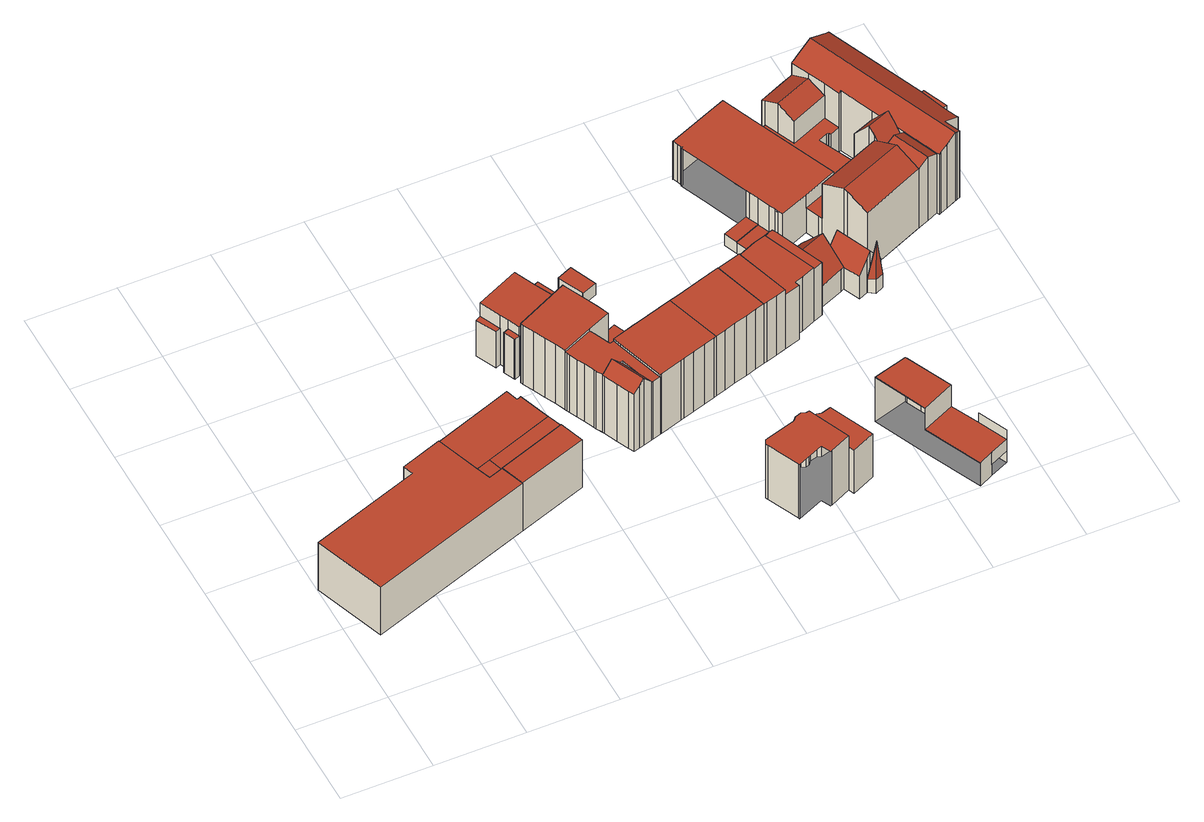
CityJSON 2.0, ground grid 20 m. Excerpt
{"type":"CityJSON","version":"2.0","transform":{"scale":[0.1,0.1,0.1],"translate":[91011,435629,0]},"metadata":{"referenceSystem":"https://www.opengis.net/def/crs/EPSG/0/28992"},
"CityObjects":{
"building1":{"type":"Building","attributes":{"TerrainHeight":3.39,"bron_tex":"UltraCAM-X 10cm juni 2008","voll_tex":"complete","bron_geo":"Lidar 15-30 punten - nov. 2008","status":"1"},"geometry":[{"type":"MultiSurface","lod":"2","boundaries":[[[0,1,2,3]],[[4,5,6,7]],[[8,9,5,4]],[[10,11,12,13,14,15,16]],[[17,18,19,20,21,22,23,24,25]],[[26,27,28,29,30,31,32,33,34]],[[11,10,31,35]],[[10,16,32,31]],[[16,15,33,32]],[[15,14,34,33]],[[14,13,36,34]],[[20,19,29,28]],[[19,18,30,29]],[[18,17,35,30]],[[17,25,12,11]],[[25,24,9,8]],[[24,23,5,9]],[[22,21,27,37]],[[21,20,28,27]],[[0,3,6,5]],[[3,2,26,38]],[[2,1,37,26]],[[1,0,23,22]],[[4,7,13,39]],[[7,6,38,36]],[[8,4,39,12]]],"semantics":{"surfaces":[{"type":"RoofSurface"},{"type":"GroundSurface"},{"type":"WallSurface"}],"values":[0,0,0,0,0,1,2,2,2,2,2,2,2,2,2,2,2,2,2,2,2,2,2,2,2,2]}}]},
"building2":{"type":"Building","attributes":{"TerrainHeight":3.35,"bron_tex":"UltraCAM-X 10cm juni 2008","voll_tex":"complete","bron_geo":"Lidar 15-30 punten - nov. 2008","status":"1"},"geometry":[{"type":"MultiSurface","lod":"2","boundaries":[[[40,41,42,43,44,45,46]],[[47,48,49,50]],[[51,52,53,54,55]],[[56,57,58,59,60,61,62,63,64,65]],[[51,55,63,62]],[[54,53,60,66]],[[53,52,61,60]],[[52,51,62,61]],[[50,49,65,64]],[[49,48,56,65]],[[40,46,58,57]],[[46,45,59,58]],[[45,44,66,59]],[[44,43,55,54]],[[43,42,64,63]],[[42,41,47,50]]],"semantics":{"surfaces":[{"type":"RoofSurface"},{"type":"GroundSurface"},{"type":"WallSurface"}],"values":[0,0,0,1,2,2,2,2,2,2,2,2,2,2,2,2]}}]},
"building3":{"type":"Building","attributes":{"TerrainHeight":2.46,"bron_tex":"UltraCAM-X 10cm juni 2008","voll_tex":"complete","bron_geo":"Lidar 15-30 punten - nov. 2008","status":"1"},"geometry":[{"type":"MultiSurface","lod":"2","boundaries":[[[67,68,69,70]],[[71,72,73,74,75,76,77,78,79,80,81,82]],[[83,84,85,86,87,88,89,90]],[[90,89,91,92]],[[93,94,95,96,97,98,99,100,101,102,103,104,105,106,107,108,109]],[[110,111,112,113,114,115,116,117,118,119,120,121,122,123,124,125,126,127,128,129,130,131,132,133,134,135,136,137,138,139]],[[67,70,135,134]],[[70,69,136,135]],[[69,68,137,136]],[[140,90,141]],[[89,88,116,142]],[[88,87,117,116]],[[87,86,118,117]],[[86,85,119,118]],[[85,84,120,119]],[[84,83,143,120]],[[90,144,141]],[[145,91,108]],[[91,89,142,146]],[[98,97,110,139]],[[97,96,111,110]],[[96,95,112,111]],[[93,109,115,114]],[[109,108,146,115]],[[145,107,92]],[[107,144,92]],[[140,106,83]],[[106,105,121,143]],[[105,104,122,121]],[[104,103,123,122]],[[103,102,124,123]],[[102,101,125,124]],[[101,100,126,125]],[[100,99,147,126]],[[71,82,132,131]],[[82,81,133,132]],[[81,80,134,133]],[[80,79,68,67]],[[79,78,138,137]],[[78,77,139,138]],[[77,76,99,98]],[[76,75,127,147]],[[75,74,128,127]],[[74,73,129,128]],[[73,72,130,129]],[[72,71,131,130]]],"semantics":{"surfaces":[{"type":"RoofSurface"},{"type":"GroundSurface"},{"type":"WallSurface"}],"values":[0,0,0,0,0,1,2,2,2,2,2,2,2,2,2,2,2,2,2,2,2,2,2,2,2,2,2,2,2,2,2,2,2,2,2,2,2,2,2,2,2,2,2,2,2,2]}}]},
"building4":{"type":"Building","attributes":{"TerrainHeight":2.68,"bron_tex":"UltraCAM-X 10cm juni 2008","voll_tex":"complete","bron_geo":"Lidar 15-30 punten - nov. 2008","status":"1"},"geometry":[{"type":"MultiSurface","lod":"2","boundaries":[[[148,149,150,151,152,153,154,155,156,157,158,159,160]],[[161,162,163,164,165,166,167,168,114,113,112,169,170]],[[148,160,169,112]],[[160,159,170,169]],[[159,158,161,170]],[[157,156,163,162]],[[156,155,164,163]],[[155,154,165,164]],[[154,153,166,165]],[[153,152,167,166]],[[152,151,168,167]],[[151,150,114,168]],[[150,149,94,93]],[[149,148,95,94]]],"semantics":{"surfaces":[{"type":"RoofSurface"},{"type":"GroundSurface"},{"type":"WallSurface"}],"values":[0,1,2,2,2,2,2,2,2,2,2,2,2,2]}}]},
"building5":{"type":"Building","attributes":{"TerrainHeight":2.57,"bron_tex":"UltraCAM-X 10cm juni 2008","voll_tex":"complete","bron_geo":"Lidar 15-30 punten - nov. 2008","status":"1"},"geometry":[{"type":"MultiSurface","lod":"2","boundaries":[[[171,172,173,174]],[[175,176,177,178]],[[171,174,175,178]],[[174,173,176,175]],[[173,172,177,176]],[[172,171,178,177]]],"semantics":{"surfaces":[{"type":"RoofSurface"},{"type":"GroundSurface"},{"type":"WallSurface"}],"values":[0,1,2,2,2,2]}}]},
"building6":{"type":"Building","attributes":{"TerrainHeight":2.43,"bron_tex":"UltraCAM-X 10cm juni 2008","voll_tex":"complete","bron_geo":"Lidar 15-30 punten - nov. 2008","status":"1"},"geometry":[{"type":"MultiSurface","lod":"2","boundaries":[[[179,180,181,182,183]],[[184,185,186,187,188]],[[179,183,184,188]],[[183,182,185,184]],[[182,181,186,185]],[[181,180,187,186]],[[180,179,188,187]]],"semantics":{"surfaces":[{"type":"RoofSurface"},{"type":"GroundSurface"},{"type":"WallSurface"}],"values":[0,1,2,2,2,2,2]}}]},
"building7":{"type":"Building","attributes":{"TerrainHeight":3.46,"bron_tex":"UltraCAM-X 10cm juni 2008","voll_tex":"complete","bron_geo":"Lidar 15-30 punten - nov. 2008","status":"1"},"geometry":[{"type":"MultiSurface","lod":"2","boundaries":[[[189,190,191,192,193,194,195,196]],[[197,198,199,200,201,202,203,204,205,206,207,208,209,210,211]],[[212,213,214,215,216,217,218,219,220,221,222,223,224,225,226,227,228,229,230,231,232]],[[189,196,217,216]],[[196,195,218,217]],[[195,194,219,218]],[[194,193,220,219]],[[192,191,222,221]],[[191,190,223,222]],[[205,204,231,230]],[[204,203,232,231]],[[203,202,212,232]],[[202,201,213,212]],[[201,200,214,213]],[[200,199,215,214]],[[199,198,216,215]],[[198,197,190,189]],[[197,211,224,223]],[[208,207,228,227]],[[207,206,229,228]],[[206,205,230,229]]],"semantics":{"surfaces":[{"type":"RoofSurface"},{"type":"GroundSurface"},{"type":"WallSurface"}],"values":[0,0,1,2,2,2,2,2,2,2,2,2,2,2,2,2,2,2,2,2,2]}}]},
"building8":{"type":"Building","attributes":{"TerrainHeight":2.42,"bron_tex":"UltraCAM-X 10cm juni 2008","voll_tex":"complete","bron_geo":"Lidar 15-30 punten - nov. 2008","status":"1"},"geometry":[{"type":"MultiSurface","lod":"2","boundaries":[[[233,234,235,236,237]],[[238,239,240,241,242]],[[233,237,239,238]],[[237,236,243,244]],[[236,235,241,240]],[[235,234,242,241]],[[234,233,238,242]]],"semantics":{"surfaces":[{"type":"RoofSurface"},{"type":"GroundSurface"},{"type":"WallSurface"}],"values":[0,1,2,2,2,2,2]}}]},
"building9":{"type":"Building","attributes":{"TerrainHeight":2.5,"bron_tex":"UltraCAM-X 10cm juni 2008","voll_tex":"complete","bron_geo":"Lidar 15-30 punten - nov. 2008","status":"1"},"geometry":[{"type":"MultiSurface","lod":"2","boundaries":[[[245,246,247,248,249,250,251,252]],[[253,254,255,256,257,258,259,260]],[[245,252,254,253]],[[252,251,255,254]],[[251,250,256,255]],[[250,249,257,256]],[[249,248,258,257]],[[248,247,259,258]],[[247,246,260,259]],[[246,245,253,260]]],"semantics":{"surfaces":[{"type":"RoofSurface"},{"type":"GroundSurface"},{"type":"WallSurface"}],"values":[0,1,2,2,2,2,2,2,2,2]}}]},
"building10":{"type":"Building","attributes":{"TerrainHeight":2.64,"bron_tex":"UltraCAM-X 10cm juni 2008","voll_tex":"complete","bron_geo":"Lidar 15-30 punten - nov. 2008","status":"1"},"geometry":[{"type":"MultiSurface","lod":"2","boundaries":[[[158,157,261,262,263,264,265,266,267,268,269]],[[161,270,271,272,273,274,275,276,277,278,162]],[[158,269,270,161]],[[269,268,271,270]],[[268,267,272,271]],[[267,266,279,280]],[[266,265,281,279]],[[265,264,275,274]],[[264,263,276,275]],[[263,262,277,276]],[[262,261,278,277]],[[261,157,162,278]]],"semantics":{"surfaces":[{"type":"RoofSurface"},{"type":"GroundSurface"},{"type":"WallSurface"}],"values":[0,1,2,2,2,2,2,2,2,2,2,2]}}]},
"building11":{"type":"Building","attributes":{"TerrainHeight":2.73,"bron_tex":"UltraCAM-X 10cm juni 2008","voll_tex":"complete","bron_geo":"Lidar 15-30 punten - nov. 2008","status":"1"},"geometry":[{"type":"MultiSurface","lod":"2","boundaries":[[[280,279,281,282,283,284,285]],[[286,287,288,289,290,291,292,293,294]],[[295,296,297,298,299,300,301,302,303,274,273,272,304]],[[280,285,304,272]],[[285,284,286,294]],[[284,283,302,305]],[[283,282,303,302]],[[282,281,274,303]],[[293,292,296,295]],[[292,291,297,296]],[[291,290,306,307]],[[290,289,299,298]],[[289,288,300,299]],[[288,287,301,300]],[[287,286,305,301]],[[294,293,295,304]]],"semantics":{"surfaces":[{"type":"RoofSurface"},{"type":"GroundSurface"},{"type":"WallSurface"}],"values":[0,0,1,2,2,2,2,2,2,2,2,2,2,2,2,2]}}]},
"building12":{"type":"Building","attributes":{"TerrainHeight":3.15,"bron_tex":"UltraCAM-X 10cm juni 2008","voll_tex":"complete","bron_geo":"Lidar 15-30 punten - nov. 2008","status":"1"},"geometry":[{"type":"MultiSurface","lod":"2","boundaries":[[[308,309,310,311,312,313]],[[314,315,316,317,318,319,320]],[[321,322,323,324,325,326,327,328,329]],[[330,331,332,333]],[[331,330,334,325]],[[335,336,325,326]],[[314,320,322,321]],[[320,319,323,322]],[[319,318,324,323]],[[318,317,337,324]],[[317,316,308,313]],[[316,315,338,339]],[[315,314,340,338]],[[313,312,325,337]],[[311,310,341,342]],[[310,309,328,327]],[[309,308,343,344]]],"semantics":{"surfaces":[{"type":"RoofSurface"},{"type":"GroundSurface"},{"type":"WallSurface"}],"values":[0,0,1,2,2,2,2,2,2,2,2,2,2,2,2,2,2]}}]},
"building13":{"type":"Building","attributes":{"TerrainHeight":2.81,"bron_tex":"UltraCAM-X 10cm juni 2008","voll_tex":"complete","bron_geo":"Lidar 15-30 punten - nov. 2008","status":"1"},"geometry":[{"type":"MultiSurface","lod":"2","boundaries":[[[345,346,347,348]],[[349,350,351,352]],[[353,354,350,355]],[[348,347,356,357]],[[347,346,349,352]]],"semantics":{"surfaces":[{"type":"RoofSurface"},{"type":"GroundSurface"},{"type":"WallSurface"}],"values":[0,1,2,2,2]}}]},
"building14":{"type":"Building","attributes":{"TerrainHeight":2.82,"bron_tex":"UltraCAM-X 10cm juni 2008","voll_tex":"complete","bron_geo":"Lidar 15-30 punten - nov. 2008","status":"1"},"geometry":[{"type":"MultiSurface","lod":"2","boundaries":[[[357,356,358,359,360,361,362]],[[352,351,363,364,365,366,367]],[[362,361,368,369]],[[361,360,370,368]],[[360,359,366,365]],[[359,358,367,366]],[[358,356,352,367]]],"semantics":{"surfaces":[{"type":"RoofSurface"},{"type":"GroundSurface"},{"type":"WallSurface"}],"values":[0,1,2,2,2,2,2]}}]},
"building15":{"type":"Building","attributes":{"TerrainHeight":3.1,"bron_tex":"UltraCAM-X 10cm juni 2008","voll_tex":"complete","bron_geo":"Lidar 15-30 punten - nov. 2008","status":"1"},"geometry":[{"type":"MultiSurface","lod":"2","boundaries":[[[371,372,373,374]],[[375,376,377,378,379,380]],[[381,371,374,382,383]],[[376,384,385,386,387,388,377]],[[307,306,389,390,391,392,393]],[[394,395,396,397,398,399,400,401,402,403,404,405,406,298,297,407]],[[372,371,408,397]],[[373,372,397,396]],[[375,380,396,395]],[[409,379,382,374]],[[380,409,374,373]],[[379,378,410,411]],[[378,377,412,400]],[[371,381,398,408]],[[381,383,399,398]],[[383,382,411,413]],[[377,388,401,412]],[[388,414,415]],[[387,386,403,402]],[[386,385,404,403]],[[385,384,405,404]],[[307,393,407,297]],[[393,392,394,407]],[[392,391,395,394]],[[391,416,376,375]],[[416,390,384,376]],[[390,389,406,405]],[[389,306,298,406]]],"semantics":{"surfaces":[{"type":"RoofSurface"},{"type":"GroundSurface"},{"type":"WallSurface"}],"values":[0,0,0,0,0,1,2,2,2,2,2,2,2,2,2,2,2,2,2,2,2,2,2,2,2,2,2,2]}}]},
"building16":{"type":"Building","attributes":{"TerrainHeight":3.22,"bron_tex":"UltraCAM-X 10cm juni 2008","voll_tex":"complete","bron_geo":"Lidar 15-30 punten - nov. 2008","status":"1"},"geometry":[{"type":"MultiSurface","lod":"2","boundaries":[[[370,417,418,369,368]],[[365,364,363,419,420]],[[421,422,423,419]],[[418,417,420,419]],[[417,370,365,420]]],"semantics":{"surfaces":[{"type":"RoofSurface"},{"type":"GroundSurface"},{"type":"WallSurface"}],"values":[0,1,2,2,2]}}]},
"building17":{"type":"Building","attributes":{"TerrainHeight":3.77,"bron_tex":"UltraCAM-X 10cm juni 2008","voll_tex":"complete","bron_geo":"Lidar 15-30 punten - nov. 2008","status":"1"},"geometry":[{"type":"MultiSurface","lod":"2","boundaries":[[[413,410,424,425]],[[399,426,427,400]],[[413,425,426,399]],[[425,424,427,426]],[[424,410,400,427]]],"semantics":{"surfaces":[{"type":"RoofSurface"},{"type":"GroundSurface"},{"type":"WallSurface"}],"values":[0,1,2,2,2]}}]},
"building18":{"type":"Building","attributes":{"TerrainHeight":2.74,"bron_tex":"UltraCAM-X 10cm juni 2008","voll_tex":"complete","bron_geo":"Lidar 15-30 punten - nov. 2008","status":"1"},"geometry":[{"type":"MultiSurface","lod":"2","boundaries":[[[428,429,430,431,432,433]],[[434,435,436,437,429,428]],[[438,439,440,441,442,443,444,445,446,447,448,449,450,451,452,453,454,455,456,457,458,459]],[[460,461,462,463,464,465]],[[466,460,465,467]],[[468,469,470,471,472,473,474,475,476,477,478,479,480,481,482,483,484]],[[485,486,487]],[[487,486,488]],[[488,486,489]],[[489,486,485]],[[490,491,492,493,494]],[[495,490,494,496,497]],[[498,499,500,501]],[[502,503,499,498]],[[504,505,506,507]],[[508,509,510,511,512,513,514,515,504,516,517]],[[518,519,520,521,522,523,524,525,526,527,528,529,509,508]],[[530,531,532,533,534,535,536]],[[532,537,538,533]],[[539,540,541,542,543,544,545,546,547,548,549,550,551,552,553,554,555,556,402,401,557,558,559,560,561,562,563,564,559,558,565,419,363,351,350,566,567,568,569,570,571,572,573,574,575,576,577,578,579,580,581,582]],[[485,487,552,555]],[[487,488,553,552]],[[488,489,554,553]],[[489,485,555,554]],[[494,493,503,583]],[[493,492,550,584]],[[492,491,433,432]],[[491,490,585,557]],[[495,497,471,470]],[[586,496,462]],[[496,494,583,502]],[[490,495,587,585]],[[498,501,588,589]],[[500,499,590,549]],[[502,498,589,591]],[[499,503,584,590]],[[504,507,539,582]],[[507,506,540,539]],[[506,505,541,540]],[[508,517,580,592]],[[517,516,581,580]],[[516,504,582,581]],[[504,515,505]],[[515,514,542,541]],[[514,513,543,542]],[[513,512,544,543]],[[512,511,545,544]],[[511,510,546,545]],[[510,509,593,546]],[[519,518,594,595]],[[518,508,592,594]],[[509,529,596,593]],[[529,528,547,596]],[[528,527,548,547]],[[527,526,549,548]],[[526,525,501,500]],[[525,597,463]],[[524,523,560,598]],[[523,522,561,560]],[[522,521,599,561]],[[521,520,479,478]],[[600,519,534,533]],[[520,600,533,538]],[[530,536,579,578]],[[536,535,601,579]],[[535,534,595,601]],[[532,531,577,602]],[[531,530,578,577]],[[538,537,480,479]],[[537,532,602,603]],[[483,482,604,576]],[[482,481,577,604]],[[481,480,603,577]],[[478,477,562,599]],[[477,476,605,562]],[[476,475,563,605]],[[475,474,606,563]],[[474,473,564,606]],[[473,472,559,564]],[[472,471,607,559]],[[470,469,608,587]],[[469,468,558,608]],[[440,439,574,573]],[[439,438,575,574]],[[438,459,576,575]],[[459,458,484,483]],[[458,457,468,484]],[[457,456,565,558]],[[456,455,419,565]],[[455,454,422,421]],[[454,453,363,423]],[[453,452,351,363]],[[452,451,355,351]],[[451,450,354,353]],[[450,449,609,354]],[[446,445,610,569]],[[445,444,570,610]],[[444,443,611,570]],[[443,442,571,611]],[[442,441,572,571]],[[441,440,573,572]],[[465,464,598,612]],[[464,597,524]],[[463,462,591,588]],[[586,461,497]],[[461,460,613,607]],[[466,467,560,559]],[[467,465,612,560]],[[460,466,559,613]],[[428,433,557,614]],[[432,431,551,550]],[[431,430,552,551]],[[430,429,615,552]],[[434,428,614,401]],[[429,437,555,615]],[[437,436,556,555]],[[436,435,402,556]],[[435,434,401,402]]],"semantics":{"surfaces":[{"type":"RoofSurface"},{"type":"GroundSurface"},{"type":"WallSurface"}],"values":[0,0,0,0,0,0,0,0,0,0,0,0,0,0,0,0,0,0,0,1,2,2,2,2,2,2,2,2,2,2,2,2,2,2,2,2,2,2,2,2,2,2,2,2,2,2,2,2,2,2,2,2,2,2,2,2,2,2,2,2,2,2,2,2,2,2,2,2,2,2,2,2,2,2,2,2,2,2,2,2,2,2,2,2,2,2,2,2,2,2,2,2,2,2,2,2,2,2,2,2,2,2,2,2,2,2,2,2,2,2,2,2,2,2,2,2,2,2]}}]}
},
"vertices":[
[406,335,135],[425,282,135],[578,335,135],[559,389,135],[395,368,132],[406,335,132],[559,389,132],[547,422,132],[362,356,132],[374,324,132],[462,502,131],[328,454,131],[362,356,131],[547,422,131],[522,493,131],[513,489,131],[504,517,131],[328,454,134],[237,422,134],[245,399,134],[2,314,134],[58,154,134],[425,282,134],[406,335,134],[374,324,134],[362,356,134],[578,335,0],[58,154,0],[2,314,0],[245,399,0],[237,422,0],[462,502,0],[504,517,0],[513,489,0],[522,493,0],[328,454,0],[547,422,0],[425,282,0],[559,389,0],[395,368,131],
[652,787,138],[557,743,138],[577,697,138],[586,679,138],[597,654,138],[693,698,138],[672,742,138],[557,743,101],[545,737,101],[566,692,101],[577,697,101],[574,674,113],[585,651,113],[586,649,113],[597,654,113],[586,679,113],[545,737,0],[652,787,0],[672,742,0],[693,698,0],[586,649,0],[585,651,0],[574,674,0],[586,679,0],[577,697,0],[566,692,0],[597,654,0],
[733,640,23],[746,611,23],[824,646,23],[811,676,23],[592,636,167],[594,630,167],[605,607,167],[617,580,167],[628,557,167],[638,535,167],[705,565,167],[756,587,167],[746,611,167],[733,640,167],[711,688,167],[709,692,167],[677,450,161],[679,445,161],[692,415,161],[704,389,161],[710,377,161],[723,381,176],[733,384,189],[700,457,189],[752,389,167],[728,466,155],[774,396,162],[741,501,162],[735,521,162],[726,518,162],[710,555,162],[705,565,162],[638,535,162],[640,530,162],[643,524,162],[650,507,162],[658,490,162],[668,468,162],[670,463,162],[677,450,162],[728,466,162],[752,389,162],[757,391,162],[710,555,0],[726,518,0],[735,521,0],[741,501,0],[774,396,0],[757,391,0],[723,381,0],[710,377,0],[704,389,0],[692,415,0],[679,445,0],[670,463,0],[668,468,0],[658,490,0],[650,507,0],[643,524,0],[640,530,0],[628,557,0],[617,580,0],[605,607,0],[594,630,0],[592,636,0],[709,692,0],[711,688,0],[733,640,0],[811,676,0],[824,646,0],[746,611,0],[756,587,0],[705,565,0],[678,450,162],[700,457,162],[733,384,0],[677,450,0],[722,464,162],[742,419,162],[752,389,0],[638,535,0],
[735,521,168],[741,501,168],[774,396,168],[778,397,168],[828,413,168],[835,415,168],[859,422,168],[887,431,168],[911,438,168],[916,440,168],[877,565,168],[793,539,168],[789,538,168],[877,565,0],[916,440,0],[911,438,0],[887,431,0],[859,422,0],[835,415,0],[828,413,0],[778,397,0],[789,538,0],[793,539,0],
[705,832,23],[745,744,23],[768,754,23],[728,842,23],[728,842,0],[768,754,0],[745,744,0],[705,832,0],
[772,717,23],[780,698,23],[808,710,23],[800,729,23],[778,719,23],[778,719,0],[800,729,0],[808,710,0],[780,698,0],[772,717,0],
[998,198,122],[1038,105,122],[1043,92,122],[1094,116,122],[1051,214,122],[1030,208,122],[1020,211,122],[1005,207,122],[1038,105,153],[998,198,153],[991,196,153],[981,200,153],[967,195,153],[960,187,153],[896,168,153],[889,166,153],[885,156,153],[887,150,153],[919,81,153],[920,78,153],[978,104,153],[988,83,153],[992,84,153],[960,187,0],[967,195,0],[981,200,0],[991,196,0],[998,198,0],[1005,207,0],[1020,211,0],[1030,208,0],[1051,214,0],[1094,116,0],[1043,92,0],[1038,105,0],[992,84,0],[988,83,0],[978,104,0],[920,78,0],[919,81,0],[887,150,0],[885,156,0],[889,166,0],[896,168,0],
[765,827,32],[789,770,32],[790,768,32],[823,782,32],[798,841,32],[765,827,0],[798,841,0],[823,782,0],[790,768,0],[789,770,0],[823,782,31],[798,841,31],
[766,607,23],[779,579,23],[862,616,23],[863,617,23],[980,657,23],[998,663,23],[988,692,23],[851,645,23],[766,607,0],[851,645,0],[988,692,0],[998,663,0],[980,657,0],[863,617,0],[862,616,0],[779,579,0],
[939,447,168],[963,455,168],[992,463,168],[1016,471,168],[1036,477,168],[998,601,168],[997,602,168],[949,587,168],[896,570,168],[896,570,0],[949,587,0],[997,602,0],[998,601,0],[1036,477,0],[1016,471,0],[992,463,0],[963,455,0],[939,447,0],[998,601,167],[997,602,167],[1036,477,167],
[1044,480,167],[1068,487,167],[1090,494,167],[1051,618,167],[1090,494,152],[1125,505,152],[1122,516,152],[1141,522,152],[1171,535,152],[1123,653,152],[1097,645,152],[1049,624,152],[1051,618,152],[1049,624,0],[1097,645,0],[1123,653,0],[1171,535,0],[1141,522,0],[1122,516,0],[1125,505,0],[1068,487,0],[1044,480,0],[1051,618,0],[1090,494,0],[1171,535,148],[1123,653,148],
[1214,130,65],[1272,4,65],[1303,19,65],[1344,38,65],[1315,102,65],[1286,163,65],[1163,246,125],[1208,144,125],[1214,130,125],[1286,163,125],[1254,233,125],[1239,265,125],[1238,268,125],[1163,246,0],[1238,268,0],[1239,265,0],[1254,233,0],[1315,102,0],[1344,38,0],[1303,19,0],[1272,4,0],[1208,144,0],[1287,161,53],[1315,102,53],[1315,102,52],[1287,161,52],[1287,161,0],[1344,38,92],[1315,102,92],[1286,163,0],[1208,144,124],[1214,130,124],[1163,246,124],[1303,19,32],[1344,38,32],[1214,130,64],[1272,4,64],
[1161,814,32],[1104,791,32],[1116,762,32],[1173,786,32],[1104,791,0],[1161,814,0],[1173,786,0],[1116,762,0],[1164,806,106],[1161,814,106],[1164,806,0],[1116,762,31],[1173,786,31],
[1127,735,31],[1127,734,31],[1160,748,31],[1160,750,31],[1184,759,31],[1184,759,0],[1160,750,0],[1160,748,0],[1127,734,0],[1127,735,0],[1160,750,23],[1184,759,23],[1160,748,23],
[1190,705,36],[1176,699,34],[1187,670,34],[1202,677,36],[1149,654,60],[1168,605,124],[1238,633,124],[1234,642,113],[1216,683,58],[1187,670,59],[1204,711,34],[1216,683,34],[1216,684,34],[1188,556,59],[1194,559,59],[1254,584,61],[1260,587,61],[1240,628,116],[1193,544,148],[1188,556,148],[1149,654,148],[1144,663,148],[1136,661,148],[1144,663,0],[1149,654,0],[1187,670,0],[1176,699,0],[1204,711,0],[1216,684,0],[1234,642,0],[1240,628,0],[1260,587,0],[1254,584,0],[1194,559,0],[1188,556,0],[1193,544,0],[1136,661,0],[1190,705,0],[1202,677,58],[1234,642,27],[1216,683,27],[1238,633,0],[1216,684,27],[1259,588,63],[1240,628,61],[1168,605,148],
[1168,729,23],[1192,739,23],[1192,739,0],[1168,729,0],[1192,739,102],[1190,745,102],[1190,745,0],
[1247,647,27],[1229,689,27],[1229,689,0],[1247,647,0],
[1272,641,110],[1306,563,110],[1335,578,61],[1333,584,61],[1322,609,60],[1301,654,62],[1240,628,59],[1260,587,62],[1277,550,63],[1297,559,95],[1224,1047,107],[1201,1038,107],[1090,992,107],[1091,991,107],[1095,981,107],[1098,973,107],[1100,970,107],[1098,969,107],[1097,969,107],[1126,899,107],[1138,869,107],[1150,841,107],[1161,814,107],[1164,806,107],[1173,786,107],[1184,759,107],[1190,745,107],[1192,739,107],[1197,727,107],[1260,753,107],[1334,784,107],[1255,972,107],[1412,787,198],[1417,774,181],[1427,750,145],[1477,770,145],[1467,795,181],[1462,807,198],[1397,824,146],[1446,845,145],[1260,753,69],[1272,723,69],[1276,715,69],[1417,774,69],[1397,824,69],[1361,903,69],[1381,912,69],[1385,914,69],[1386,913,69],[1388,907,69],[1410,917,69],[1396,952,69],[1314,917,69],[1285,985,69],[1280,983,69],[1255,972,69],[1334,784,69],[1297,559,39],[1319,562,133],[1335,578,39],[1330,558,39],[1312,550,39],[1298,662,195],[1301,654,191],[1322,609,166],[1461,669,167],[1439,721,195],[1276,715,167],[1427,750,180],[1417,774,167],[1452,760,180],[1486,679,180],[1510,690,166],[1477,770,166],[1427,750,166],[1461,669,166],[1555,850,166],[1573,794,166],[1583,798,166],[1560,853,166],[1413,1050,193],[1557,703,193],[1561,705,191],[1567,708,188],[1552,743,188],[1588,758,169],[1585,764,169],[1573,794,169],[1462,1071,167],[1457,1068,169],[1384,1038,178],[1363,1029,166],[1396,952,166],[1410,917,166],[1415,919,169],[1446,845,169],[1467,795,169],[1477,770,169],[1510,690,169],[1513,684,169],[1517,686,172],[1533,693,180],[1281,994,132],[1285,985,137],[1297,956,152],[1379,990,152],[1363,1029,132],[1358,1027,132],[1340,1019,132],[1314,917,131],[1396,952,132],[1560,853,0],[1583,798,0],[1573,794,0],[1585,764,0],[1588,758,0],[1552,743,0],[1567,708,0],[1561,705,0],[1517,686,0],[1513,684,0],[1510,690,0],[1322,609,0],[1333,584,0],[1335,578,0],[1330,558,0],[1312,550,0],[1297,559,0],[1277,550,0],[1301,654,0],[1260,753,0],[1397,824,0],[1446,845,0],[1415,919,0],[1388,907,0],[1385,914,0],[1361,903,0],[1197,727,0],[1150,841,0],[1138,869,0],[1126,899,0],[1097,969,0],[1100,970,0],[1095,981,0],[1091,991,0],[1090,992,0],[1201,1038,0],[1224,1047,0],[1255,972,0],[1285,985,0],[1281,994,0],[1340,1019,0],[1457,1068,0],[1462,1071,0],[1555,850,0],[1439,721,166],[1461,669,0],[1298,662,0],[1420,767,170],[1276,715,0],[1477,770,0],[1452,760,0],[1486,679,0],[1427,750,0],[1413,1050,0],[1557,703,0],[1384,1038,0],[1363,1029,0],[1533,693,0],[1470,787,169],[1467,795,0],[1410,917,0],[1379,990,166],[1358,1027,0],[1297,956,0],[1314,917,0],[1280,983,0],[1386,913,0],[1381,912,0],[1417,774,0],[1272,723,0],[1150,841,106],[1098,969,0],[1098,973,0],[1462,807,0],[1412,787,0],[1272,641,0],[1306,563,0]
]}
